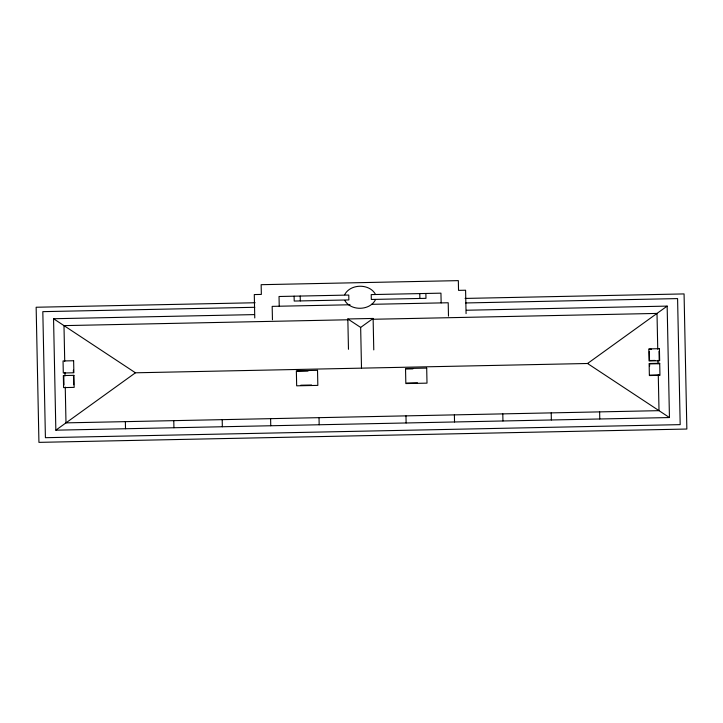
<?xml version="1.0" encoding="UTF-8"?>
<svg xmlns="http://www.w3.org/2000/svg" width="723" height="723" viewBox="0 0 723 723"><rect width="100%" height="100%" fill="white"/><g stroke="black" fill="none" stroke-linecap="round" stroke-linejoin="round"><path stroke-width="1.08" d="M344.654 294.74C350.212 283.723 369.308 283.326 375.318 294.107M375.436 299.783C369.869 310.8 350.782 311.197 344.763 300.416M254.324 314.604L53.556 318.735L55.843 430.176L135.454 372.797L587.546 363.497L669.444 417.551L667.157 306.109L466.38 310.239M361.5 368.143L360.66 327.429L373.122 318.445L373.773 349.905M587.546 363.497L667.157 306.109M255.138 302.747L36.15 307.248L38.934 442.368L686.85 429.037L684.066 293.918L465.088 298.427M350.068 304.772L272.173 306.371L272.454 319.756M371.432 304.329L448.206 302.756L448.486 316.141M254.785 307.293L42.82 311.649L45.413 437.695L680.18 424.636L677.587 298.59L465.621 302.955M348.468 349.299L347.835 318.97L373.122 318.445M348.097 319.774L63.986 325.621L64.727 361.392M372.905 319.268L657.008 313.421L657.749 349.191M649.281 349.299L651.432 349.254M654.893 360.425L649.507 360.533L649.326 351.55M659.277 363.705L649.579 363.904L649.625 366.154M297.252 371.251L308.025 371.035M406.425 369.01L412.887 368.875M649.805 375.138L659.512 374.939M300.777 385.223L311.55 385.007M406.715 383.045L417.487 382.829M55.843 430.176L669.444 417.551M347.835 318.97L360.66 327.429M53.556 318.735L135.454 372.797M659.024 351.351L659.204 360.334M657.975 360.37L658.047 363.723M658.273 374.903L659.015 410.664L65.992 422.865L65.251 387.094M599.629 411.884L599.774 418.988M551.215 412.887L551.36 419.982M502.801 413.881L502.946 420.976M466.073 313.61L465.594 290.221L458.536 290.366L458.337 280.632L261.148 284.69L261.346 294.424L254.288 294.568L254.767 317.957M454.387 414.875L454.532 421.979M441.147 302.901L440.949 293.158L371.215 294.595L371.315 299.467L425.974 298.337L425.874 293.475M419.783 293.601L419.882 298.463M405.974 415.87L406.118 422.973M319.024 417.659L319.168 424.763M300.199 296.059L300.298 300.931M294.107 296.186L294.207 301.048L348.866 299.928L348.766 295.056L279.033 296.493L279.232 306.227M270.61 418.653L270.754 425.757M222.196 419.656L222.341 426.751M173.782 420.65L173.927 427.745M125.368 421.645L125.513 428.748M73.375 370.14L73.421 372.381M73.493 375.761L73.674 384.744M64.953 372.571L65.025 375.924M63.796 375.96L63.976 384.943M73.629 360.741L63.046 360.958L63.29 372.996L73.873 372.779L73.629 360.741M659.412 348.685L648.829 348.902L649.073 360.949L659.656 360.732L659.412 348.685M73.927 375.345L63.344 375.562L63.588 387.6L74.171 387.383L73.927 375.345M317.524 370.33L296.358 370.763L296.665 385.82L317.831 385.386L317.524 370.33M426.697 368.088L405.531 368.522L405.838 383.57L427.004 383.136L426.697 368.088M659.71 363.289L649.127 363.506L649.371 375.553L659.954 375.336L659.71 363.289"/></g></svg>
